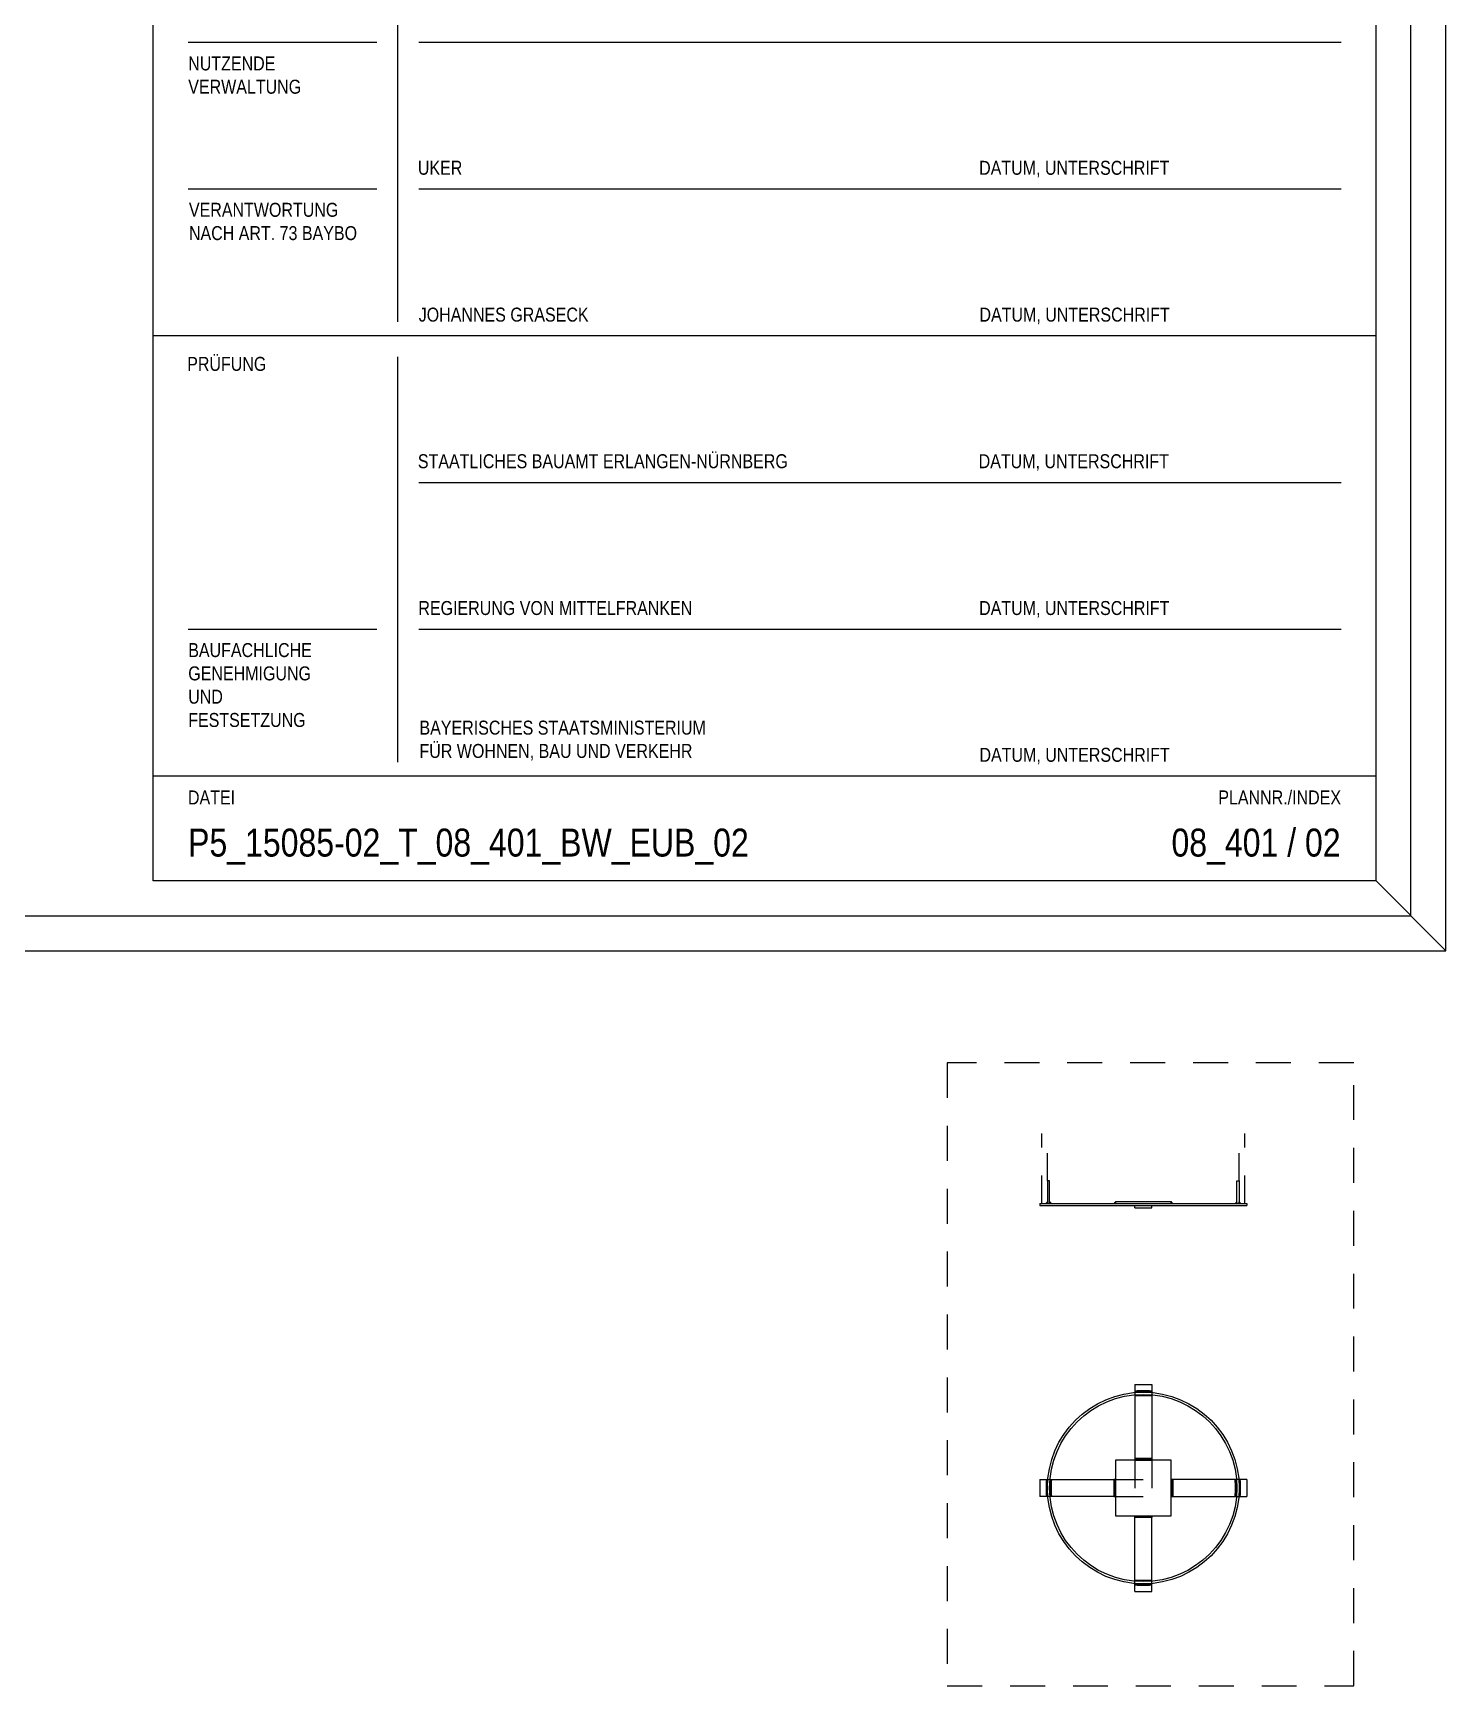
# Model space of a CAD drawing. Extents: x -3.7 to 22.5, y -2.1 to 21.6.
# Drawn here: x 11.1 to 16.16, y -2.06 to 3.85 of the extents above; entities that cross this region are included whole.
import ezdxf
from ezdxf.enums import TextEntityAlignment as Align

# ---------------------------------------------------------------- set-up
doc = ezdxf.new("R2010")
doc.units = 0
doc.header["$LTSCALE"] = 0.25
for name, pattern in [('AUSGEZOGEN', [1000.01, 1000, 0.01]), ('DOT', [0.175, 0.05, -0.125]), ('HIDDEN', [0.375, 0.25, -0.125]), ('PUNKT', [0.175, 0.05, -0.125]), ('STRICHLINIE', [0.75, 0.5, -0.25])]:
    doc.linetypes.add(name, pattern=pattern)
for name, color, linetype in [('1__LINE_ACI_7', 7, 'Continuous'), ('BET-ANS', 7, 'Continuous'), ('DETAIL', 7, 'Continuous'), ('DRUEBER', 7, 'Continuous'), ('OBJEKT', 7, 'Continuous'), ('RAHMEN', 7, 'Continuous')]:
    doc.layers.add(name, color=color, linetype=linetype)
doc.layers.add('NOPLOT', color=7, linetype='Continuous', plot=False)
doc.styles.add('plankopf_ArialN', font='ARIALN.TTF')

# ---------------------------------------------------------------- blocks, each defined once
blk = doc.blocks.new('Plankopf_PU')
for p, q in [((-18.5, 8.8), (-18.5, 15.1)), ((-1, 8.8), (-1, 15.1)), ((-15, 9), (-15, 14.8)), ((-15.3, 13), (-18, 13)), ((-1.5, 13), (-14.7, 13)), ((-15.3, 10.9), (-18, 10.9)), ((-1.5, 10.9), (-14.7, 10.9)), ((-18.5, 2.5), (-18.5, 8.8)), ((-1, 8.8), (-18.5, 8.8)), ((-1, 2.5), (-1, 8.8)), ((-15, 2.7), (-15, 8.5)), ((-1.5, 6.7), (-14.7, 6.7)), ((-15.3, 4.6), (-18, 4.6)), ((-1.5, 4.6), (-14.7, 4.6)), ((-1, 2.5), (-18.5, 2.5)), ((-18.5, 1), (-18.5, 2.5)), ((-1, 2.5), (-18.5, 2.5)), ((-1, 1), (-1, 2.5)), ((-1, 1), (-18.5, 1))]:
    blk.add_line(p, q)
at = {"style": 'plankopf_ArialN'}
for s, p in [('UKER', (-14.712, 11.107)), ('DATUM, UNTERSCHRIFT', (-6.68, 11.106)), ('JOHANNES GRASECK', (-14.7, 9.005)), ('DATUM, UNTERSCHRIFT', (-6.675, 9.005)), ('STAATLICHES BAUAMT ERLANGEN-NÜRNBERG', (-14.712, 6.907)), ('DATUM, UNTERSCHRIFT', (-6.687, 6.907)), ('REGIERUNG VON MITTELFRANKEN', (-14.705, 4.806)), ('DATUM, UNTERSCHRIFT', (-6.68, 4.806)), ('DATUM, UNTERSCHRIFT', (-6.675, 2.705)), ('DATEI', (-18.002, 2.095))]:
    blk.add_text(s, height=0.2, dxfattribs=at).set_placement(p)
at = {"linetype": 'AUSGEZOGEN', "lineweight": 35, "style": 'plankopf_ArialN'}
blk.add_text('PRÜFUNG', height=0.2, dxfattribs=at).set_placement((-18.013, 8.5), align=Align.TOP_LEFT)
at = {"style": 'plankopf_ArialN'}
blk.add_text('PLANNR./INDEX', height=0.2, dxfattribs=at).set_placement((-1.501, 2.095), align=Align.RIGHT)
at = {"char_height": 0.2, "attachment_point": 1, "style": 'plankopf_ArialN'}
for s, insert, width in [('NUTZENDE^JVERWALTUNG', (-17.998, 12.8), 2.69843), ('VERANTWORTUNG  NACH ART. 73 BAYBO', (-17.988, 10.705), 2.68768), ('BAUFACHLICHE GENEHMIGUNG UND FESTSETZUNG', (-17.998, 4.404), 2.2311), ('BAYERISCHES STAATSMINISTERIUM ^JFÜR WOHNEN, BAU UND VERKEHR', (-14.689, 3.294), 9.29412)]:
    blk.add_mtext(s, dxfattribs=dict(at, insert=insert, width=width))
at = {"style": 'plankopf_ArialN'}
for tag, p in [('PROJEKTBEZEICHNUNGZ1', (-18.025, 24.578)), ('PROJEKTBEZEICHNUNGZ2', (-18.025, 23.761)), ('PROJEKTBEZEICHNUNGZ3', (-18.025, 22.941))]:
    blk.add_attdef(tag, text='', height=0.4, dxfattribs=at).set_placement(p, align=Align.BOTTOM_LEFT)
for tag, p in [('GEB.-NR', (-1.5, 24.946)), ('0.000X', (-1.507, 1.749))]:
    blk.add_attdef(tag, text='', height=0.4, dxfattribs=at).set_placement(p, align=Align.TOP_RIGHT)
for tag, p, height in [('PLANINHALTZ1', (-18.025, 22.055), 0.4), ('PLANINHALTZ2', (-18.025, 21.232), 0.4), ('PLANINHALTZ3', (-18.025, 20.409), 0.4), ('MASSN.-NR', (-18.005, 19.303), 0.2), ('KAPITEL/TITEL', (-15.01, 19.303), 0.2), ('GEZ_VON', (-12.644, 19.303), 0.2), ('GEZ_AM', (-10.286, 19.303), 0.2), ('STAND', (-7.927, 19.303), 0.2)]:
    blk.add_attdef(tag, p, '', height=height, dxfattribs=at)
for tag, height, p in [('PLANUNGSPHASE', 0.4, (-1.5, 22.055)), ('PROJEKTKATEGORIE', 0.4, (-1.5, 21.232)), ('MAßSTAB', 0.4, (-1.5, 20.409)), ('SONSTIGES', 0.2, (-1.5, 19.303))]:
    blk.add_attdef(tag, text='', height=height, dxfattribs=at).set_placement(p, align=Align.RIGHT)
blk = doc.blocks.new('DINA1')
at = {"layer": 'RAHMEN'}
for p, q in [((84.1, 59.4), (0, 59.4)), ((84.1, 0), (84.1, 59.4))]:
    blk.add_line(p, q, dxfattribs=at)
at = {"layer": 'RAHMEN', "color": 5}
for p, q in [((83.6, 58.9), (2, 58.9)), ((83.6, 0.5), (83.6, 58.9))]:
    blk.add_line(p, q, dxfattribs=at)

msp = doc.modelspace()

# ---------------------------------------------------------------- linework, layer by layer
at = {"layer": '1__LINE_ACI_7'}
for p, q in [((14.7252, -0.3315), (14.73, -0.3315)), ((14.7263, -0.3304), (14.73, -0.3304)), ((14.7274, -0.3292), (14.73, -0.3292)), ((14.7285, -0.3281), (14.73, -0.3281)), ((14.7296, -0.327), (14.73, -0.327)), ((14.7384, -0.327), (14.738, -0.327)), ((14.7395, -0.3281), (14.738, -0.3281)), ((14.7406, -0.3292), (14.738, -0.3292)), ((14.7417, -0.3304), (14.738, -0.3304)), ((14.7429, -0.3315), (14.738, -0.3315)), ((14.9681, -0.3315), (14.973, -0.3315)), ((14.9693, -0.3304), (14.973, -0.3304)), ((14.9704, -0.3292), (14.973, -0.3292)), ((14.9715, -0.3281), (14.973, -0.3281)), ((14.9726, -0.327), (14.973, -0.327)), ((15.1734, -0.327), (15.173, -0.327)), ((15.1745, -0.3281), (15.173, -0.3281)), ((15.1756, -0.3292), (15.173, -0.3292)), ((15.1768, -0.3304), (15.173, -0.3304)), ((15.1779, -0.3315), (15.173, -0.3315)), ((15.4032, -0.3315), (15.408, -0.3315)), ((15.4043, -0.3304), (15.408, -0.3304)), ((15.4054, -0.3292), (15.408, -0.3292)), ((15.4065, -0.3281), (15.408, -0.3281)), ((15.4076, -0.327), (15.408, -0.327)), ((15.4164, -0.327), (15.416, -0.327)), ((15.4175, -0.3281), (15.416, -0.3281)), ((15.4186, -0.3292), (15.416, -0.3292)), ((15.4197, -0.3304), (15.416, -0.3304)), ((15.4209, -0.3315), (15.416, -0.3315)), ((15.0438, -1.0044), (15.0438, -1.0094)), ((15.0449, -1.0043), (15.0449, -1.0093)), ((15.046, -1.0042), (15.046, -1.0092)), ((15.0472, -1.0041), (15.0472, -1.0091)), ((15.0483, -1.004), (15.0483, -1.009)), ((15.0494, -1.0039), (15.0494, -1.0089)), ((15.0505, -1.0038), (15.0505, -1.0088)), ((15.0516, -1.0038), (15.0516, -1.0088)), ((15.0528, -1.0037), (15.0528, -1.0087)), ((15.0539, -1.0036), (15.0539, -1.0086)), ((15.055, -1.0036), (15.055, -1.0086)), ((15.0562, -1.0035), (15.0562, -1.0085)), ((15.0573, -1.0034), (15.0573, -1.0084)), ((15.0584, -1.0034), (15.0584, -1.0084)), ((15.0595, -1.0033), (15.0595, -1.0083)), ((15.0606, -1.0033), (15.0606, -1.0083)), ((15.0618, -1.0033), (15.0618, -1.0083)), ((15.0629, -1.0032), (15.0629, -1.0082)), ((15.064, -1.0032), (15.064, -1.0082)), ((15.0652, -1.0032), (15.0652, -1.0082)), ((15.0663, -1.0031), (15.0663, -1.0081)), ((15.0674, -1.0031), (15.0674, -1.0081)), ((15.0685, -1.0031), (15.0685, -1.0081)), ((15.0696, -1.0031), (15.0696, -1.0081)), ((15.0707, -1.0031), (15.0707, -1.0081)), ((15.0719, -1.0031), (15.0719, -1.0081)), ((15.073, -1.0031), (15.073, -1.0081)), ((15.0741, -1.0031), (15.0741, -1.0081)), ((15.0753, -1.0031), (15.0753, -1.0081)), ((15.0764, -1.0031), (15.0764, -1.0081)), ((15.0775, -1.0031), (15.0775, -1.0081)), ((15.0786, -1.0031), (15.0786, -1.0081)), ((15.0797, -1.0031), (15.0797, -1.0081)), ((15.0808, -1.0032), (15.0808, -1.0082)), ((15.082, -1.0032), (15.082, -1.0082)), ((15.0831, -1.0032), (15.0831, -1.0082)), ((15.0842, -1.0033), (15.0842, -1.0083)), ((15.0854, -1.0033), (15.0854, -1.0083)), ((15.0865, -1.0033), (15.0865, -1.0083)), ((15.0876, -1.0034), (15.0876, -1.0084)), ((15.0887, -1.0034), (15.0887, -1.0084)), ((15.0898, -1.0035), (15.0898, -1.0085)), ((15.091, -1.0036), (15.091, -1.0086)), ((15.0921, -1.0036), (15.0921, -1.0086)), ((15.0932, -1.0037), (15.0932, -1.0087)), ((15.0944, -1.0038), (15.0944, -1.0088)), ((15.0955, -1.0038), (15.0955, -1.0088)), ((15.0966, -1.0039), (15.0966, -1.0089)), ((15.0977, -1.004), (15.0977, -1.009)), ((15.0988, -1.0041), (15.0988, -1.0091)), ((15.1, -1.0042), (15.1, -1.0092)), ((15.1011, -1.0043), (15.1011, -1.0093)), ((15.1022, -1.0044), (15.1022, -1.0094)), ((15.0438, -1.0174), (15.0438, -1.0224)), ((15.0449, -1.0173), (15.0449, -1.0223)), ((15.046, -1.0172), (15.046, -1.0222)), ((15.0472, -1.0171), (15.0472, -1.0221)), ((15.0483, -1.0171), (15.0483, -1.0221)), ((15.0494, -1.017), (15.0494, -1.022)), ((15.0505, -1.0169), (15.0505, -1.0219)), ((15.0516, -1.0168), (15.0516, -1.0218)), ((15.0528, -1.0167), (15.0528, -1.0218)), ((15.0539, -1.0167), (15.0539, -1.0217)), ((15.055, -1.0166), (15.055, -1.0216)), ((15.0562, -1.0166), (15.0562, -1.0216)), ((15.0573, -1.0165), (15.0573, -1.0215)), ((15.0584, -1.0165), (15.0584, -1.0215)), ((15.0595, -1.0164), (15.0595, -1.0214)), ((15.0606, -1.0164), (15.0606, -1.0214)), ((15.0618, -1.0163), (15.0618, -1.0213)), ((15.0629, -1.0163), (15.0629, -1.0213)), ((15.064, -1.0163), (15.064, -1.0213)), ((15.0652, -1.0162), (15.0652, -1.0212)), ((15.0663, -1.0162), (15.0663, -1.0212)), ((15.0674, -1.0162), (15.0674, -1.0212)), ((15.0685, -1.0162), (15.0685, -1.0212)), ((15.0696, -1.0161), (15.0696, -1.0211)), ((15.0707, -1.0161), (15.0707, -1.0211)), ((15.0719, -1.0161), (15.0719, -1.0211)), ((15.073, -1.0161), (15.073, -1.0211)), ((15.0741, -1.0161), (15.0741, -1.0211)), ((15.0753, -1.0161), (15.0753, -1.0211)), ((15.0764, -1.0161), (15.0764, -1.0211)), ((15.0775, -1.0162), (15.0775, -1.0212)), ((15.0786, -1.0162), (15.0786, -1.0212)), ((15.0797, -1.0162), (15.0797, -1.0212)), ((15.0808, -1.0162), (15.0808, -1.0212)), ((15.082, -1.0163), (15.082, -1.0213)), ((15.0831, -1.0163), (15.0831, -1.0213)), ((15.0842, -1.0163), (15.0842, -1.0213)), ((15.0854, -1.0164), (15.0854, -1.0214)), ((15.0865, -1.0164), (15.0865, -1.0214)), ((15.0876, -1.0165), (15.0876, -1.0215)), ((15.0887, -1.0165), (15.0887, -1.0215)), ((15.0898, -1.0166), (15.0898, -1.0216)), ((15.091, -1.0166), (15.091, -1.0216)), ((15.0921, -1.0167), (15.0921, -1.0217)), ((15.0932, -1.0167), (15.0932, -1.0218)), ((15.0944, -1.0168), (15.0944, -1.0218)), ((15.0955, -1.0169), (15.0955, -1.0219)), ((15.0966, -1.017), (15.0966, -1.022)), ((15.0977, -1.0171), (15.0977, -1.0221)), ((15.0988, -1.0171), (15.0988, -1.0221)), ((15.1, -1.0172), (15.1, -1.0222)), ((15.1011, -1.0173), (15.1011, -1.0223)), ((15.1022, -1.0174), (15.1022, -1.0224)), ((15.043, -1.2466), (15.103, -1.2466)), ((15.043, -1.2478), (15.103, -1.2478)), ((15.043, -1.2489), (15.103, -1.2489)), ((15.043, -1.25), (15.103, -1.25)), ((14.7249, -1.35), (14.7299, -1.35)), ((14.7249, -1.3511), (14.7299, -1.3511)), ((14.7249, -1.3522), (14.7299, -1.3522)), ((14.725, -1.3433), (14.73, -1.3433)), ((14.725, -1.3444), (14.73, -1.3444)), ((14.725, -1.3455), (14.73, -1.3455)), ((14.725, -1.3466), (14.73, -1.3466)), ((14.725, -1.3477), (14.73, -1.3477)), ((14.725, -1.3489), (14.73, -1.3489)), ((14.725, -1.3534), (14.73, -1.3534)), ((14.725, -1.3545), (14.73, -1.3545)), ((14.725, -1.3556), (14.73, -1.3556)), ((14.725, -1.3567), (14.73, -1.3567)), ((14.725, -1.3579), (14.73, -1.3579)), ((14.725, -1.359), (14.73, -1.359)), ((14.7251, -1.3399), (14.7301, -1.3399)), ((14.7251, -1.341), (14.7301, -1.341)), ((14.7251, -1.3421), (14.7301, -1.3421)), ((14.7251, -1.3601), (14.7301, -1.3601)), ((14.7252, -1.3376), (14.7302, -1.3376)), ((14.7252, -1.3388), (14.7302, -1.3388)), ((14.7253, -1.3354), (14.7303, -1.3354)), ((14.7253, -1.3365), (14.7303, -1.3365)), ((14.7254, -1.3331), (14.7304, -1.3331)), ((14.7254, -1.3343), (14.7304, -1.3343)), ((14.7255, -1.332), (14.7305, -1.332)), ((14.7256, -1.3298), (14.7306, -1.3298)), ((14.7256, -1.3309), (14.7306, -1.3309)), ((14.7257, -1.3286), (14.7307, -1.3286)), ((14.7258, -1.3275), (14.7308, -1.3275)), ((14.7259, -1.3253), (14.731, -1.3253)), ((14.7259, -1.3264), (14.7309, -1.3264)), ((14.726, -1.3242), (14.7311, -1.3242)), ((14.7261, -1.323), (14.7312, -1.323)), ((14.7262, -1.3219), (14.7312, -1.3219)), ((14.738, -1.3466), (14.743, -1.3466)), ((14.738, -1.3477), (14.743, -1.3477)), ((14.738, -1.3489), (14.743, -1.3489)), ((14.738, -1.35), (14.743, -1.35)), ((14.738, -1.3511), (14.743, -1.3511)), ((14.738, -1.3522), (14.743, -1.3522)), ((14.738, -1.3534), (14.743, -1.3534)), ((14.738, -1.3545), (14.743, -1.3545)), ((14.738, -1.3556), (14.743, -1.3556)), ((14.7381, -1.3421), (14.7431, -1.3421)), ((14.7381, -1.3433), (14.7431, -1.3433)), ((14.7381, -1.3444), (14.7431, -1.3444)), ((14.7381, -1.3455), (14.7431, -1.3455)), ((14.7381, -1.3567), (14.7431, -1.3567)), ((14.7381, -1.3579), (14.7431, -1.3579)), ((14.7381, -1.359), (14.7431, -1.359)), ((14.7381, -1.3601), (14.7431, -1.3601)), ((14.7382, -1.3388), (14.7432, -1.3388)), ((14.7382, -1.3399), (14.7432, -1.3399)), ((14.7382, -1.341), (14.7432, -1.341)), ((14.7383, -1.3365), (14.7433, -1.3365)), ((14.7383, -1.3376), (14.7433, -1.3376)), ((14.7384, -1.3343), (14.7434, -1.3343)), ((14.7384, -1.3354), (14.7434, -1.3354)), ((14.7385, -1.3331), (14.7435, -1.3331)), ((14.7386, -1.3309), (14.7436, -1.3309)), ((14.7386, -1.332), (14.7436, -1.332)), ((14.7387, -1.3298), (14.7437, -1.3298)), ((14.7388, -1.3275), (14.7439, -1.3275)), ((14.7388, -1.3286), (14.7438, -1.3286)), ((14.7389, -1.3264), (14.7439, -1.3264)), ((14.739, -1.3253), (14.744, -1.3253)), ((14.7391, -1.3242), (14.7441, -1.3242)), ((14.7392, -1.323), (14.7442, -1.323)), ((14.7393, -1.3219), (14.7443, -1.3219)), ((14.9685, -1.3811), (14.9685, -1.3211)), ((14.9696, -1.3811), (14.9696, -1.3211)), ((14.9707, -1.3811), (14.9707, -1.3211)), ((14.9719, -1.3811), (14.9719, -1.3211)), ((15.1741, -1.3811), (15.1741, -1.3211)), ((15.1753, -1.3811), (15.1753, -1.3211)), ((15.1764, -1.3811), (15.1764, -1.3211)), ((15.1775, -1.3811), (15.1775, -1.3211)), ((15.4067, -1.3219), (15.4017, -1.3219)), ((15.4068, -1.323), (15.4018, -1.323)), ((15.4069, -1.3242), (15.4019, -1.3242)), ((15.407, -1.3253), (15.402, -1.3253)), ((15.4071, -1.3264), (15.4021, -1.3264)), ((15.4072, -1.3275), (15.4022, -1.3275)), ((15.4072, -1.3286), (15.4022, -1.3286)), ((15.4073, -1.3298), (15.4023, -1.3298)), ((15.4074, -1.3309), (15.4024, -1.3309)), ((15.4075, -1.332), (15.4024, -1.332)), ((15.4075, -1.3331), (15.4025, -1.3331)), ((15.4076, -1.3343), (15.4026, -1.3343)), ((15.4076, -1.3354), (15.4026, -1.3354)), ((15.4077, -1.3365), (15.4027, -1.3365)), ((15.4077, -1.3376), (15.4027, -1.3376)), ((15.4078, -1.3388), (15.4028, -1.3388)), ((15.4078, -1.3399), (15.4028, -1.3399)), ((15.4079, -1.341), (15.4028, -1.341)), ((15.4079, -1.3421), (15.4029, -1.3421)), ((15.4079, -1.3433), (15.4029, -1.3433)), ((15.4079, -1.3444), (15.4029, -1.3444)), ((15.4079, -1.3579), (15.4029, -1.3579)), ((15.4079, -1.359), (15.4029, -1.359)), ((15.4079, -1.3601), (15.4029, -1.3601)), ((15.408, -1.3455), (15.403, -1.3455)), ((15.408, -1.3466), (15.403, -1.3466)), ((15.408, -1.3477), (15.403, -1.3477)), ((15.408, -1.3489), (15.403, -1.3489)), ((15.408, -1.35), (15.403, -1.35)), ((15.408, -1.3511), (15.403, -1.3511)), ((15.408, -1.3522), (15.403, -1.3522)), ((15.408, -1.3534), (15.403, -1.3534)), ((15.408, -1.3545), (15.403, -1.3545)), ((15.408, -1.3556), (15.403, -1.3556)), ((15.408, -1.3567), (15.403, -1.3567)), ((15.4198, -1.3219), (15.4148, -1.3219)), ((15.4199, -1.323), (15.4149, -1.323)), ((15.42, -1.3242), (15.415, -1.3242)), ((15.4201, -1.3253), (15.415, -1.3253)), ((15.4201, -1.3264), (15.4151, -1.3264)), ((15.4202, -1.3275), (15.4152, -1.3275)), ((15.4203, -1.3286), (15.4153, -1.3286)), ((15.4204, -1.3298), (15.4154, -1.3298)), ((15.4205, -1.3309), (15.4154, -1.3309)), ((15.4205, -1.332), (15.4155, -1.332)), ((15.4206, -1.3331), (15.4156, -1.3331)), ((15.4206, -1.3343), (15.4156, -1.3343)), ((15.4207, -1.3354), (15.4157, -1.3354)), ((15.4207, -1.3365), (15.4157, -1.3365)), ((15.4208, -1.3376), (15.4158, -1.3376)), ((15.4208, -1.3388), (15.4158, -1.3388)), ((15.4209, -1.3399), (15.4159, -1.3399)), ((15.4209, -1.341), (15.4159, -1.341)), ((15.4209, -1.3421), (15.4159, -1.3421)), ((15.4209, -1.3601), (15.4159, -1.3601)), ((15.421, -1.3433), (15.416, -1.3433)), ((15.421, -1.3444), (15.416, -1.3444)), ((15.421, -1.3455), (15.416, -1.3455)), ((15.421, -1.3466), (15.416, -1.3466)), ((15.421, -1.3477), (15.416, -1.3477)), ((15.421, -1.3545), (15.416, -1.3545)), ((15.421, -1.3556), (15.416, -1.3556)), ((15.421, -1.3567), (15.416, -1.3567)), ((15.421, -1.3579), (15.416, -1.3579)), ((15.421, -1.359), (15.416, -1.359)), ((15.4211, -1.3489), (15.4161, -1.3489)), ((15.4211, -1.35), (15.4161, -1.35)), ((15.4211, -1.3511), (15.4161, -1.3511)), ((15.4211, -1.3522), (15.4161, -1.3522)), ((15.4211, -1.3534), (15.4161, -1.3534)), ((14.7251, -1.3612), (14.7301, -1.3612)), ((14.7251, -1.3623), (14.7301, -1.3623)), ((14.7252, -1.3635), (14.7302, -1.3635)), ((14.7252, -1.3646), (14.7302, -1.3646)), ((14.7253, -1.3657), (14.7303, -1.3657)), ((14.7253, -1.3669), (14.7303, -1.3669)), ((14.7254, -1.368), (14.7304, -1.368)), ((14.7254, -1.3691), (14.7304, -1.3691)), ((14.7255, -1.3702), (14.7305, -1.3702)), ((14.7256, -1.3713), (14.7306, -1.3713)), ((14.7256, -1.3725), (14.7306, -1.3725)), ((14.7257, -1.3736), (14.7307, -1.3736)), ((14.7258, -1.3747), (14.7308, -1.3747)), ((14.7259, -1.3759), (14.7309, -1.3759)), ((14.7259, -1.377), (14.731, -1.377)), ((14.726, -1.3781), (14.7311, -1.3781)), ((14.7261, -1.3792), (14.7312, -1.3792)), ((14.7262, -1.3803), (14.7312, -1.3803)), ((14.7382, -1.3612), (14.7432, -1.3612)), ((14.7382, -1.3623), (14.7432, -1.3623)), ((14.7382, -1.3635), (14.7432, -1.3635)), ((14.7383, -1.3646), (14.7433, -1.3646)), ((14.7383, -1.3657), (14.7433, -1.3657)), ((14.7384, -1.3669), (14.7434, -1.3669)), ((14.7384, -1.368), (14.7434, -1.368)), ((14.7385, -1.3691), (14.7435, -1.3691)), ((14.7386, -1.3702), (14.7436, -1.3702)), ((14.7386, -1.3713), (14.7436, -1.3713)), ((14.7387, -1.3725), (14.7437, -1.3725)), ((14.7388, -1.3736), (14.7438, -1.3736)), ((14.7388, -1.3747), (14.7439, -1.3747)), ((14.7389, -1.3759), (14.7439, -1.3759)), ((14.739, -1.377), (14.744, -1.377)), ((14.7391, -1.3781), (14.7441, -1.3781)), ((14.7392, -1.3792), (14.7442, -1.3792)), ((14.7393, -1.3803), (14.7443, -1.3803)), ((15.4067, -1.3803), (15.4017, -1.3803)), ((15.4068, -1.3792), (15.4018, -1.3792)), ((15.4069, -1.3781), (15.4019, -1.3781)), ((15.407, -1.377), (15.402, -1.377)), ((15.4071, -1.3759), (15.4021, -1.3759)), ((15.4072, -1.3736), (15.4022, -1.3736)), ((15.4072, -1.3747), (15.4022, -1.3747)), ((15.4073, -1.3725), (15.4023, -1.3725)), ((15.4075, -1.3702), (15.4024, -1.3702)), ((15.4074, -1.3713), (15.4024, -1.3713)), ((15.4075, -1.3691), (15.4025, -1.3691)), ((15.4076, -1.3669), (15.4026, -1.3669)), ((15.4076, -1.368), (15.4026, -1.368)), ((15.4077, -1.3646), (15.4027, -1.3646)), ((15.4077, -1.3657), (15.4027, -1.3657)), ((15.4079, -1.3612), (15.4028, -1.3612)), ((15.4078, -1.3623), (15.4028, -1.3623)), ((15.4078, -1.3635), (15.4028, -1.3635)), ((15.4198, -1.3803), (15.4148, -1.3803)), ((15.4199, -1.3792), (15.4149, -1.3792)), ((15.4201, -1.377), (15.415, -1.377)), ((15.42, -1.3781), (15.415, -1.3781)), ((15.4201, -1.3759), (15.4151, -1.3759)), ((15.4202, -1.3747), (15.4152, -1.3747)), ((15.4203, -1.3736), (15.4153, -1.3736)), ((15.4205, -1.3713), (15.4154, -1.3713)), ((15.4204, -1.3725), (15.4154, -1.3725)), ((15.4205, -1.3702), (15.4155, -1.3702)), ((15.4206, -1.368), (15.4156, -1.368)), ((15.4206, -1.3691), (15.4156, -1.3691)), ((15.4207, -1.3657), (15.4157, -1.3657)), ((15.4207, -1.3669), (15.4157, -1.3669)), ((15.4208, -1.3635), (15.4158, -1.3635)), ((15.4208, -1.3646), (15.4158, -1.3646)), ((15.4209, -1.3612), (15.4159, -1.3612)), ((15.4209, -1.3623), (15.4159, -1.3623)), ((15.043, -1.4522), (15.103, -1.4522)), ((15.043, -1.4534), (15.103, -1.4534)), ((15.043, -1.4545), (15.103, -1.4545)), ((15.043, -1.4556), (15.103, -1.4556)), ((15.0438, -1.6848), (15.0438, -1.6798)), ((15.0438, -1.6979), (15.0438, -1.6929)), ((15.0449, -1.6849), (15.0449, -1.6799)), ((15.0449, -1.698), (15.0449, -1.693)), ((15.046, -1.685), (15.046, -1.68)), ((15.046, -1.6981), (15.046, -1.693)), ((15.0472, -1.6851), (15.0472, -1.6801)), ((15.0472, -1.6982), (15.0472, -1.6931)), ((15.0483, -1.6852), (15.0483, -1.6802)), ((15.0483, -1.6982), (15.0483, -1.6932)), ((15.0494, -1.6853), (15.0494, -1.6802)), ((15.0494, -1.6983), (15.0494, -1.6933)), ((15.0505, -1.6853), (15.0505, -1.6803)), ((15.0505, -1.6984), (15.0505, -1.6934)), ((15.0516, -1.6854), (15.0516, -1.6804)), ((15.0516, -1.6985), (15.0516, -1.6935)), ((15.0528, -1.6855), (15.0528, -1.6805)), ((15.0528, -1.6985), (15.0528, -1.6935)), ((15.0539, -1.6855), (15.0539, -1.6805)), ((15.0539, -1.6986), (15.0539, -1.6936)), ((15.055, -1.6856), (15.055, -1.6806)), ((15.055, -1.6987), (15.055, -1.6937)), ((15.0562, -1.6857), (15.0562, -1.6807)), ((15.0562, -1.6987), (15.0562, -1.6937)), ((15.0573, -1.6857), (15.0573, -1.6807)), ((15.0573, -1.6988), (15.0573, -1.6938)), ((15.0584, -1.6858), (15.0584, -1.6808)), ((15.0584, -1.6988), (15.0584, -1.6938)), ((15.0595, -1.6858), (15.0595, -1.6808)), ((15.0595, -1.6989), (15.0595, -1.6939)), ((15.0606, -1.6859), (15.0606, -1.6809)), ((15.0606, -1.6989), (15.0606, -1.6939)), ((15.0618, -1.6859), (15.0618, -1.6809)), ((15.0618, -1.699), (15.0618, -1.694)), ((15.0629, -1.6859), (15.0629, -1.6809)), ((15.0629, -1.699), (15.0629, -1.694)), ((15.064, -1.686), (15.064, -1.681)), ((15.064, -1.699), (15.064, -1.694)), ((15.0652, -1.686), (15.0652, -1.681)), ((15.0652, -1.6991), (15.0652, -1.6941)), ((15.0663, -1.686), (15.0663, -1.681)), ((15.0663, -1.6991), (15.0663, -1.6941)), ((15.0674, -1.686), (15.0674, -1.681)), ((15.0674, -1.6991), (15.0674, -1.6941)), ((15.0685, -1.6861), (15.0685, -1.6811)), ((15.0685, -1.6991), (15.0685, -1.6941)), ((15.0696, -1.6861), (15.0696, -1.6811)), ((15.0696, -1.6991), (15.0696, -1.6941)), ((15.0707, -1.6861), (15.0707, -1.6811)), ((15.0707, -1.6991), (15.0707, -1.6941)), ((15.0719, -1.6861), (15.0719, -1.6811)), ((15.0719, -1.6992), (15.0719, -1.6942)), ((15.073, -1.6861), (15.073, -1.6811)), ((15.073, -1.6992), (15.073, -1.6942)), ((15.0741, -1.6861), (15.0741, -1.6811)), ((15.0741, -1.6992), (15.0741, -1.6942)), ((15.0753, -1.6861), (15.0753, -1.6811)), ((15.0753, -1.6991), (15.0753, -1.6941)), ((15.0764, -1.6861), (15.0764, -1.6811)), ((15.0764, -1.6991), (15.0764, -1.6941)), ((15.0775, -1.6861), (15.0775, -1.6811)), ((15.0775, -1.6991), (15.0775, -1.6941)), ((15.0786, -1.686), (15.0786, -1.681)), ((15.0786, -1.6991), (15.0786, -1.6941)), ((15.0797, -1.686), (15.0797, -1.681)), ((15.0797, -1.6991), (15.0797, -1.6941)), ((15.0808, -1.686), (15.0808, -1.681)), ((15.0808, -1.6991), (15.0808, -1.6941)), ((15.082, -1.686), (15.082, -1.681)), ((15.082, -1.699), (15.082, -1.694)), ((15.0831, -1.6859), (15.0831, -1.6809)), ((15.0831, -1.699), (15.0831, -1.694)), ((15.0842, -1.6859), (15.0842, -1.6809)), ((15.0842, -1.699), (15.0842, -1.694)), ((15.0854, -1.6859), (15.0854, -1.6809)), ((15.0854, -1.6989), (15.0854, -1.6939)), ((15.0865, -1.6858), (15.0865, -1.6808)), ((15.0865, -1.6989), (15.0865, -1.6939)), ((15.0876, -1.6858), (15.0876, -1.6808)), ((15.0876, -1.6988), (15.0876, -1.6938)), ((15.0887, -1.6857), (15.0887, -1.6807)), ((15.0887, -1.6988), (15.0887, -1.6938)), ((15.0898, -1.6857), (15.0898, -1.6807)), ((15.0898, -1.6987), (15.0898, -1.6937)), ((15.091, -1.6856), (15.091, -1.6806)), ((15.091, -1.6987), (15.091, -1.6937)), ((15.0921, -1.6855), (15.0921, -1.6805)), ((15.0921, -1.6986), (15.0921, -1.6936)), ((15.0932, -1.6855), (15.0932, -1.6805)), ((15.0932, -1.6985), (15.0932, -1.6935)), ((15.0944, -1.6854), (15.0944, -1.6804)), ((15.0944, -1.6985), (15.0944, -1.6935)), ((15.0955, -1.6853), (15.0955, -1.6803)), ((15.0955, -1.6984), (15.0955, -1.6934)), ((15.0966, -1.6853), (15.0966, -1.6802)), ((15.0966, -1.6983), (15.0966, -1.6933)), ((15.0977, -1.6852), (15.0977, -1.6802)), ((15.0977, -1.6982), (15.0977, -1.6932)), ((15.0988, -1.6851), (15.0988, -1.6801)), ((15.0988, -1.6982), (15.0988, -1.6931)), ((15.1, -1.685), (15.1, -1.68)), ((15.1, -1.6981), (15.1, -1.693)), ((15.1011, -1.6849), (15.1011, -1.6799)), ((15.1011, -1.698), (15.1011, -1.693)), ((15.1022, -1.6848), (15.1022, -1.6798)), ((15.1022, -1.6979), (15.1022, -1.6929))]:
    msp.add_line(p, q, dxfattribs=at)
for points in [[(14.738, -0.3326), (14.738, -0.2526), (14.73, -0.2526), (14.73, -0.3326)], [(15.408, -0.3326), (15.408, -0.2526), (15.416, -0.2526), (15.416, -0.3326)], [(14.73, -0.3266), (14.724, -0.3326), (14.73, -0.3326)], [(14.738, -0.3266), (14.744, -0.3326), (14.738, -0.3326)], [(14.973, -0.3266), (14.967, -0.3326), (14.973, -0.3326)], [(14.973, -0.3326), (15.173, -0.3326), (15.173, -0.3266), (14.973, -0.3266)], [(15.173, -0.3266), (15.179, -0.3326), (15.173, -0.3326)], [(15.408, -0.3266), (15.402, -0.3326), (15.408, -0.3326)], [(15.416, -0.3266), (15.422, -0.3326), (15.416, -0.3326)], [(14.973, -1.4511), (15.173, -1.4511), (15.173, -1.2511), (14.973, -1.2511)], [(15.103, -1.2511), (15.103, -1.2455), (15.043, -1.2455), (15.043, -1.2511)], [(14.973, -1.3211), (14.9674, -1.3211), (14.9674, -1.3811), (14.973, -1.3811)], [(15.173, -1.3211), (15.1786, -1.3211), (15.1786, -1.3811), (15.173, -1.3811)], [(15.103, -1.4511), (15.103, -1.4567), (15.043, -1.4567), (15.043, -1.4511)]]:
    msp.add_lwpolyline(points, close=True, dxfattribs=at)
at = {"layer": 'DETAIL', "color": 102, "linetype": 'STRICHLINIE'}
msp.add_lwpolyline([(14.3715, 0.1696), (14.3715, -2.0592), (15.8261, -2.0592), (15.8261, 0.1696)], close=True, dxfattribs=at)
at = {"layer": 'DRUEBER', "color": 7, "linetype": 'DOT'}
for p, q in [((14.71, -0.3326), (14.71, -0.0829)), ((14.73, -0.2526), (14.73, -0.0829)), ((15.416, -0.2526), (15.416, -0.0829)), ((15.436, -0.3326), (15.436, -0.0829))]:
    msp.add_line(p, q, dxfattribs=at)
at = {"layer": 'DRUEBER', "color": 7, "linetype": 'PUNKT', "ltscale": 0.7}
for p, q in [((15.043, -1.2511), (15.043, -1.4511)), ((15.103, -1.2511), (15.103, -1.4511)), ((14.973, -1.3211), (15.173, -1.3211)), ((14.973, -1.3811), (15.173, -1.3811))]:
    msp.add_line(p, q, dxfattribs=at)
at = {"layer": 'NOPLOT', "color": 191, "linetype": 'AUSGEZOGEN'}
msp.add_line((15.9057, 0.8209), (16.1557, 0.5709), dxfattribs=at)
at = {"layer": 'OBJEKT', "color": 7, "linetype": 'AUSGEZOGEN'}
for p, q in [((14.703, -0.3326), (14.703, -0.3406)), ((14.703, -0.3326), (15.443, -0.3326)), ((14.703, -0.3406), (15.443, -0.3406)), ((15.043, -0.3406), (15.103, -0.3406)), ((15.043, -0.3486), (15.043, -0.3406)), ((15.043, -0.3486), (15.103, -0.3486)), ((15.103, -0.3486), (15.103, -0.3406)), ((15.443, -0.3326), (15.443, -0.3406)), ((15.043, -0.9811), (15.043, -1.2511)), ((15.043, -0.9811), (15.103, -0.9811)), ((15.103, -0.9811), (15.103, -1.2511)), ((14.703, -1.3211), (14.703, -1.3811)), ((14.703, -1.3211), (14.973, -1.3211)), ((15.443, -1.3211), (15.173, -1.3211)), ((15.443, -1.3211), (15.443, -1.3811)), ((14.973, -1.3811), (14.703, -1.3811)), ((15.173, -1.3811), (15.443, -1.3811)), ((15.043, -1.7211), (15.043, -1.4511)), ((15.103, -1.7211), (15.103, -1.4511)), ((15.043, -1.7211), (15.103, -1.7211))]:
    msp.add_line(p, q, dxfattribs=at)
for radius in [0.343, 0.335]:
    msp.add_circle((15.073, -1.3511), radius, dxfattribs=at)
for centre, radius, start, end in [((15.073, -1.3511), 0.348, 85.05457, 94.94543), ((15.073, -1.3491), 0.328, 84.7522, 95.2478), ((15.073, -1.3511), 0.348, 175.05457, 184.94543), ((15.071, -1.3511), 0.328, 174.7522, 185.2478), ((15.075, -1.3511), 0.328, 354.7522, 5.2478), ((15.075, -1.3511), 0.328, 354.7522, 5.2478), ((15.073, -1.3511), 0.348, 355.05457, 4.94543), ((15.073, -1.3511), 0.348, 355.05457, 4.94543), ((15.073, -1.3531), 0.328, 264.7522, 275.2478), ((15.073, -1.3511), 0.348, 265.05457, 274.94543)]:
    msp.add_arc(centre, radius, start, end, dxfattribs=at)

# ---------------------------------------------------------------- block references
at = {"layer": 'BET-ANS'}
ref = msp.add_blockref('Plankopf_PU', (16.1557, 0.5709), dxfattribs=dict(at, xscale=0.25, yscale=0.25, zscale=0.25))
ref.add_attrib('0.000X', '08_401 / 02', dxfattribs={"layer": '0', "height": 0.1, "style": 'plankopf_ArialN'}).set_placement((15.779, 1.0082), align=Align.TOP_RIGHT)
at = {"layer": 'RAHMEN', "color": 102, "linetype": 'HIDDEN', "xscale": 0.25, "yscale": 0.25, "zscale": 0.25, "rotation": 270}
msp.add_blockref('DINA1', (1.3057, 21.5959), dxfattribs=at)

# ---------------------------------------------------------------- texts
at = {"layer": 'BET-ANS', "style": 'plankopf_ArialN'}
msp.add_text('P5_15085-02_T_08_401_BW_EUB_02', height=0.1, dxfattribs=at).set_placement((11.6557, 0.9082))

doc.saveas('drawing.dxf')
